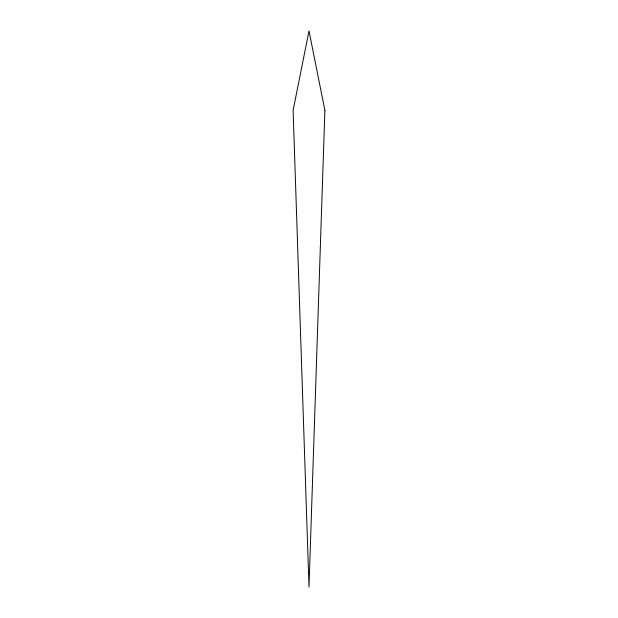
<?xml version="1.0" encoding="UTF-8"?>
<svg xmlns="http://www.w3.org/2000/svg" width="618" height="618" viewBox="0 0 618 618"><rect width="100%" height="100%" fill="white"/><g stroke="black" fill="none" stroke-linecap="round" stroke-linejoin="round"><path stroke-width="0.93" d="M324.89 110.359L309 587.1L293.11 110.359L309 30.9L324.89 110.359"/></g></svg>
